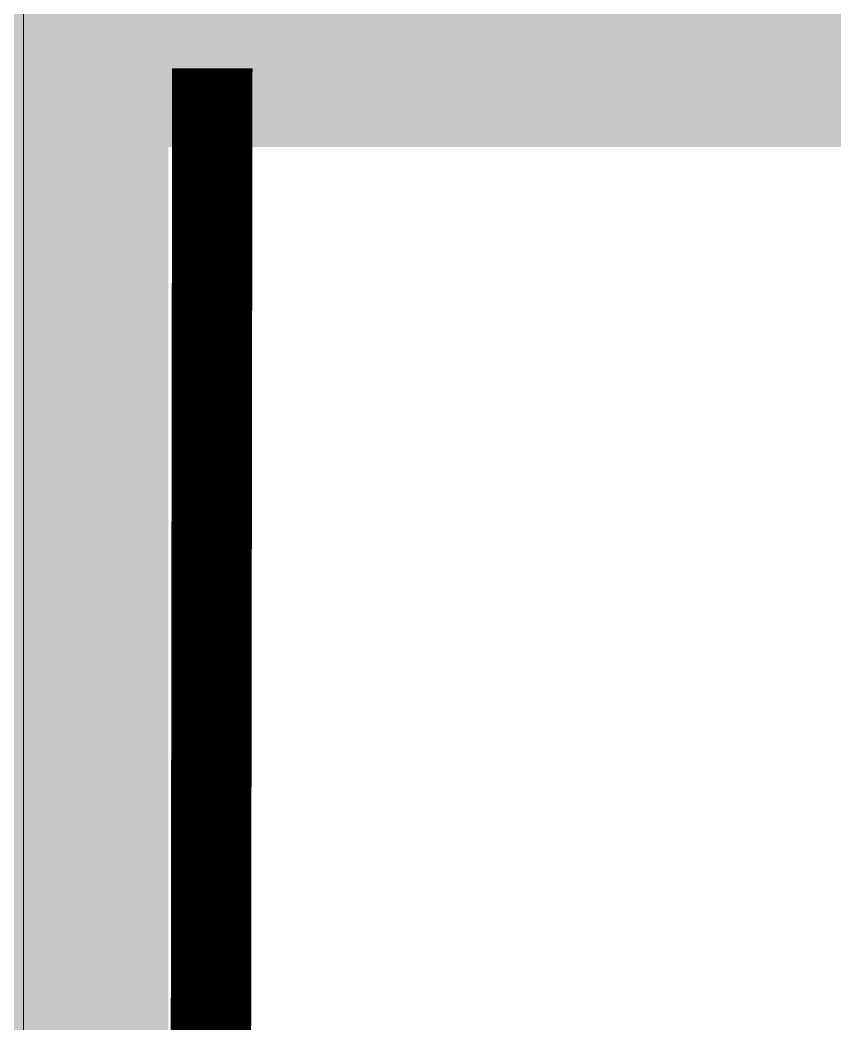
# Model space of a CAD drawing. Header units: inches. Extents: x 4017 to 5703, y -944 to 2840.
# Drawn here: x 4346.93 to 4357.06, y 1821.61 to 1834.1 of the extents above; entities that cross this region are included whole.
import ezdxf

# ---------------------------------------------------------------- set-up
doc = ezdxf.new("R2010")
doc.units = ezdxf.units.IN
doc.header["$MEASUREMENT"] = 0
doc.linetypes.add('DASHED', pattern=[19.05, 12.7, -6.35])
doc.linetypes.add('LÍNEAS_OCULTAS', pattern=[9.525, 6.35, -3.175])
doc.layers.get('0').update_dxf_attribs({"color": 5})
doc.layers.add('1 - bed panels', color=170, linetype='Continuous', lineweight=9)
doc.layers.add('1 - plaster', color=1, linetype='Continuous', lineweight=9)
doc.layers.add('F-Wall Ceiling Dark Green', color=7, linetype='DASHED', lineweight=9, true_color=0x284732)
doc.layers.add('INST - Hidden Light', color=30, linetype='LÍNEAS_OCULTAS')

# ---------------------------------------------------------------- blocks, each defined once
blk = doc.blocks.new('ss')
at = {"layer": '1 - plaster', "true_color": 0xe0a352}
blk.add_hatch(color=33, dxfattribs=at).paths.add_polyline_path([(0.002, -8.199), (-1.804, -8.201), (-1.8, 101.995), (0, 102.001)])
at = {"layer": '1 - plaster'}
blk.add_lwpolyline([(-1.8, 101.996), (0, 102), (0, -8.2), (-1.801, -8.2), (-1.8, 101.996)], dxfattribs=at)
blk = doc.blocks.new('carpentry2')
at = {"layer": 'F-Wall Ceiling Dark Green', "true_color": 0x006a8e}
h = blk.add_hatch(color=144, dxfattribs=at)
h.dxf.hatch_style = 1
h.paths.add_polyline_path([(-90, 152.98), (-90, 250.001), (-35, 250.001), (-35, 0), (-90, 0), (-90, 63.2), (-88.2, 63.2), (-88.2, 1.8), (-36.8, 1.8), (-36.8, 248.201), (-88.2, 248.201), (-88.2, 152.98)])
at = {"layer": '1 - bed panels', "color": 9, "true_color": 0xc2c2c2}
blk.add_lwpolyline([(-90, 152.98, 0, 0, 0), (-90, 250.001, 0, 0, 0), (-35, 250.001, 0, 0, 0), (-35, 0, 0, 0, 0), (-90, 0, 0, 0, 0), (-90, 63.2, 0.05, 0.05, 0), (-88.2, 63.2, 0, 0, 0), (-88.2, 1.8, 0, 0, 0), (-36.8, 1.8, 0, 0, 0), (-36.8, 248.201, 0, 0, 0), (-88.2, 248.201, 0, 0, 0), (-88.2, 152.98, 0.05, 0.05, 0), (-90, 152.98, 0, 0, 0)], format="xyseb", dxfattribs=at)

msp = doc.modelspace()

# ---------------------------------------------------------------- linework, layer by layer
at = {"layer": 'INST - Hidden Light', "const_width": 1}
msp.add_lwpolyline([(4348.972, 1586.095), (4349.318, 1833.496)], dxfattribs=at)

# ---------------------------------------------------------------- block references
for name, p in [('ss', (4346.97, 1732.298)), ('carpentry2', (4436.97, 1584.318))]:
    msp.add_blockref(name, p)

doc.saveas('drawing.dxf')
